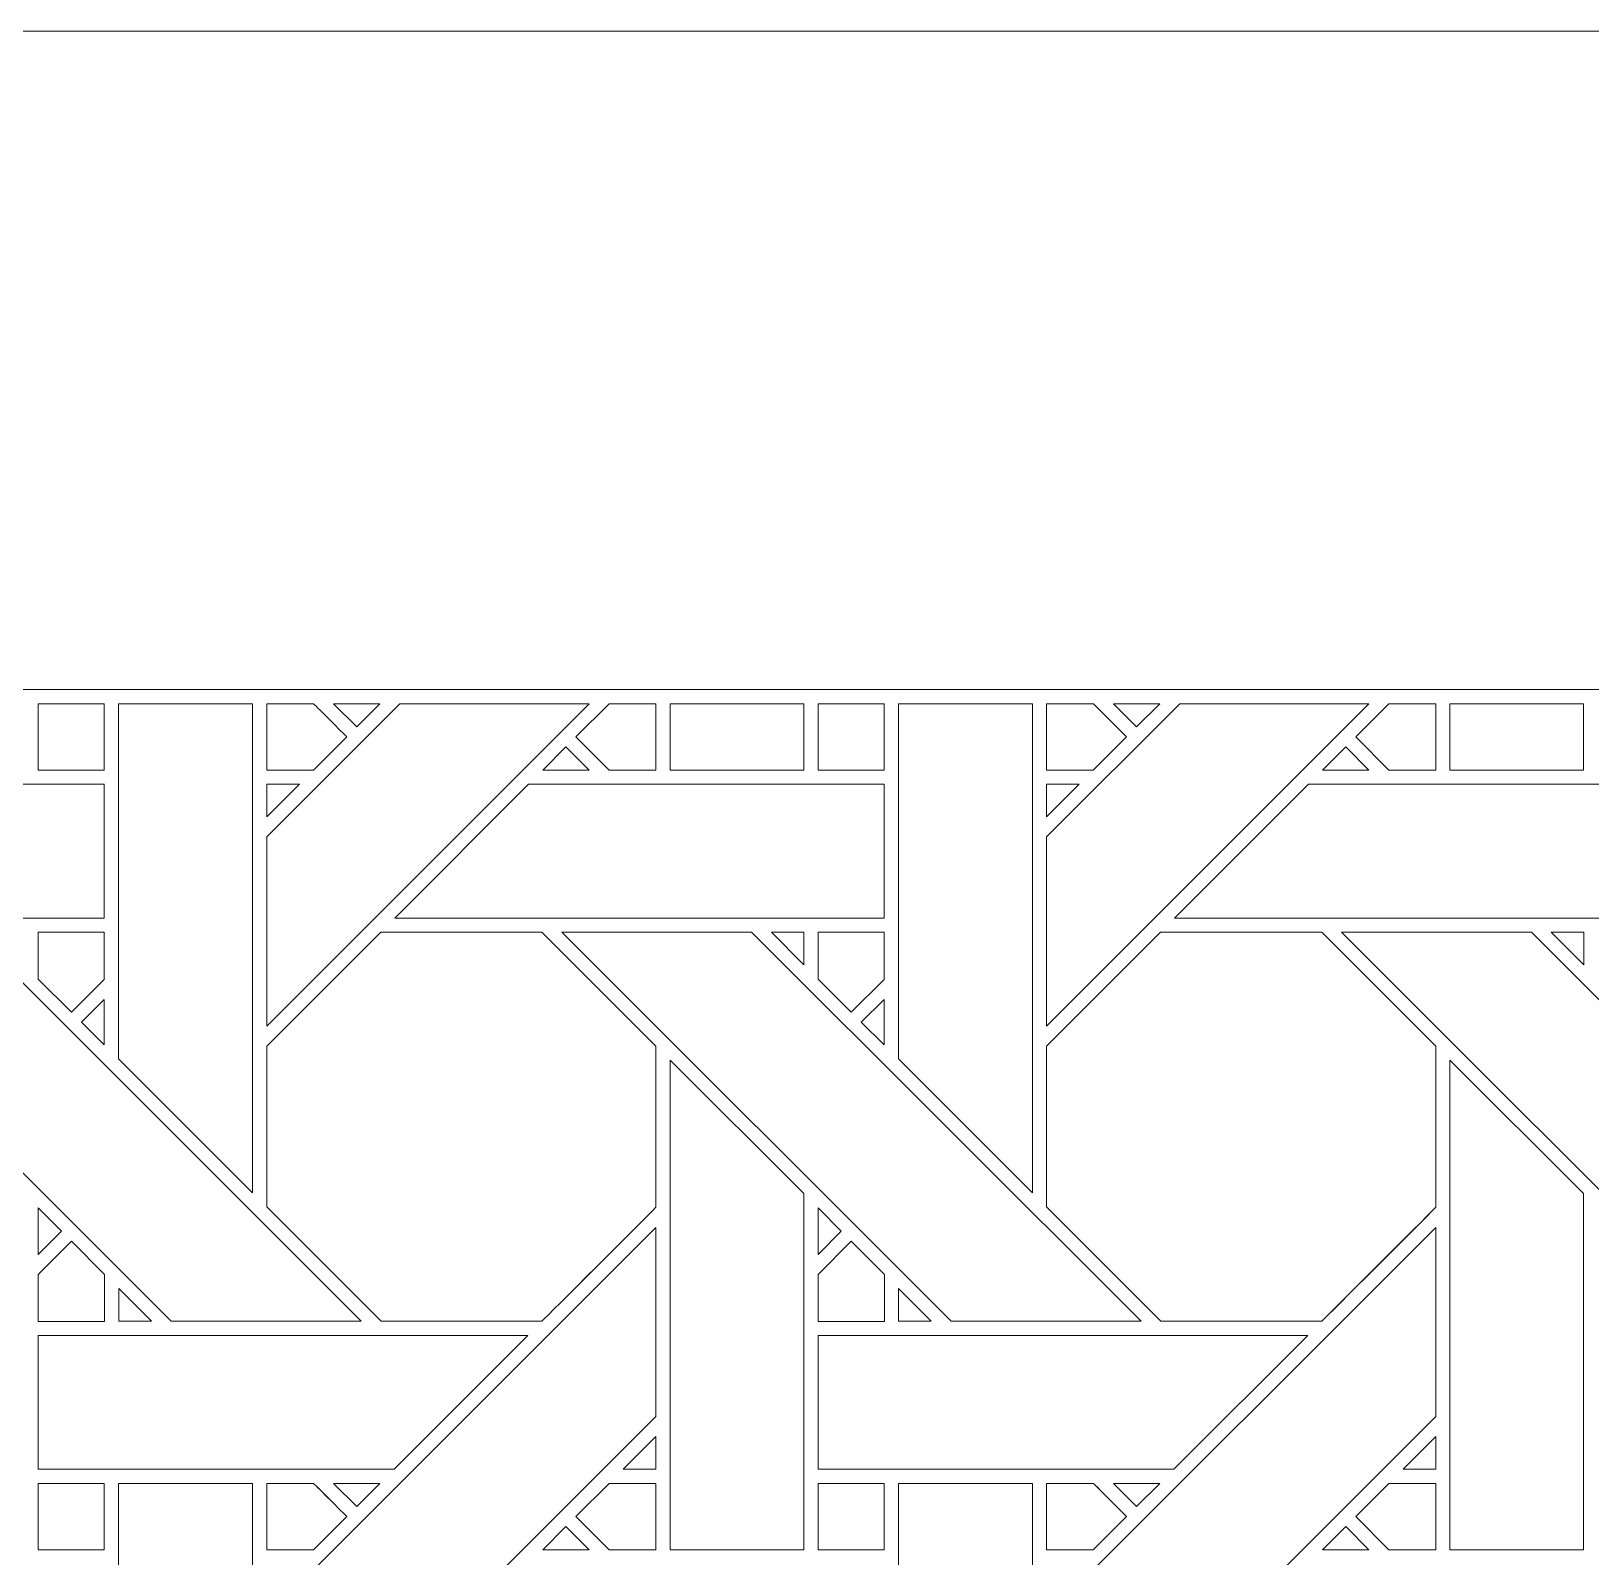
# Model space of a CAD drawing. Header units: inches. Extents: x 4.9 to 19.9, y 1.6 to 16.6.
# Drawn here: x 14.231 to 16.129, y 14.738 to 16.595 of the extents above; entities that cross this region are included whole.
import ezdxf

# ---------------------------------------------------------------- set-up
doc = ezdxf.new("R2010")
doc.units = ezdxf.units.IN
doc.header["$MEASUREMENT"] = 0
doc.layers.add('Design', color=7, linetype='Continuous', lineweight=0)

msp = doc.modelspace()

# ---------------------------------------------------------------- linework, layer by layer
at = {"layer": 'Design'}
for points, knots in [([(4.8829, 16.5948), (4.8829, 16.5948), (4.8829, 1.5948), (4.8829, 1.5948), (4.8829, 1.5948), (19.8829, 1.5948), (19.8829, 1.5948), (19.8829, 1.5948), (19.8829, 16.5948), (19.8829, 16.5948), (19.8829, 16.5948), (4.8829, 16.5948), (4.8829, 16.5948)], [0, 0, 0, 0, 1, 1, 1, 2, 2, 2, 3, 3, 3, 4, 4, 4, 4]), ([(5.684, 15.7937), (5.684, 15.7937), (5.684, 2.3959), (5.684, 2.3959), (5.684, 2.3959), (19.0818, 2.3959), (19.0818, 2.3959), (19.0818, 2.3959), (19.0818, 15.7937), (19.0818, 15.7937), (19.0818, 15.7937), (5.684, 15.7937), (5.684, 15.7937)], [0, 0, 0, 0, 1, 1, 1, 2, 2, 2, 3, 3, 3, 4, 4, 4, 4]), ([(14.3203, 15.6956), (14.3203, 15.6956), (14.24, 15.6956), (14.24, 15.6956), (14.24, 15.6956), (14.24, 15.7763), (14.24, 15.7763), (14.24, 15.7763), (14.3203, 15.7763), (14.3203, 15.7763), (14.3203, 15.7763), (14.3203, 15.6956), (14.3203, 15.6956)], [0, 0, 0, 0, 1, 1, 1, 2, 2, 2, 3, 3, 3, 4, 4, 4, 4]), ([(14.24, 15.7763), (14.24, 15.7763), (14.3203, 15.7763), (14.3203, 15.7763), (14.3203, 15.7763), (14.3203, 15.6956), (14.3203, 15.6956), (14.3203, 15.6956), (14.24, 15.6956), (14.24, 15.6956), (14.24, 15.6956), (14.24, 15.7763), (14.24, 15.7763)], [0, 0, 0, 0, 1, 1, 1, 2, 2, 2, 3, 3, 3, 4, 4, 4, 4]), ([(14.5007, 15.1812), (14.5007, 15.1812), (14.3378, 15.3441), (14.3378, 15.3441), (14.3378, 15.3441), (14.3378, 15.7763), (14.3378, 15.7763), (14.3378, 15.7763), (14.5007, 15.7763), (14.5007, 15.7763), (14.5007, 15.7763), (14.5007, 15.1812), (14.5007, 15.1812)], [0, 0, 0, 0, 1, 1, 1, 2, 2, 2, 3, 3, 3, 4, 4, 4, 4]), ([(14.575, 15.7763), (14.5802, 15.7711), (14.6108, 15.7404), (14.6153, 15.736), (14.6153, 15.736), (14.5748, 15.6956), (14.5748, 15.6956), (14.5748, 15.6956), (14.5179, 15.6956), (14.5179, 15.6956), (14.5179, 15.6956), (14.5179, 15.7763), (14.5179, 15.7763), (14.5179, 15.7763), (14.575, 15.7763), (14.575, 15.7763)], [0, 0, 0, 0, 1, 1, 1, 2, 2, 2, 3, 3, 3, 4, 4, 4, 5, 5, 5, 5]), ([(14.9101, 15.7763), (14.9101, 15.7763), (14.5179, 15.3841), (14.5179, 15.3841), (14.5179, 15.3841), (14.5179, 15.6142), (14.5179, 15.6142), (14.5179, 15.6142), (14.68, 15.7763), (14.68, 15.7763), (14.68, 15.7763), (14.9101, 15.7763), (14.9101, 15.7763)], [0, 0, 0, 0, 1, 1, 1, 2, 2, 2, 3, 3, 3, 4, 4, 4, 4]), ([(14.6153, 15.736), (14.6153, 15.736), (14.5748, 15.6956), (14.5748, 15.6956), (14.5748, 15.6956), (14.5179, 15.6956), (14.5179, 15.6956), (14.5179, 15.6956), (14.5179, 15.7763), (14.5179, 15.7763), (14.5179, 15.7763), (14.575, 15.7763), (14.575, 15.7763), (14.5802, 15.7711), (14.6108, 15.7404), (14.6153, 15.736)], [0, 0, 0, 0, 1, 1, 1, 2, 2, 2, 3, 3, 3, 4, 4, 4, 5, 5, 5, 5]), ([(14.6557, 15.7763), (14.6557, 15.7763), (14.6275, 15.7481), (14.6275, 15.7481), (14.6275, 15.7481), (14.5993, 15.7763), (14.5993, 15.7763), (14.5993, 15.7763), (14.6557, 15.7763), (14.6557, 15.7763)], [0, 0, 0, 0, 1, 1, 1, 2, 2, 2, 3, 3, 3, 3]), ([(14.9344, 15.6956), (14.9344, 15.6956), (14.8941, 15.7359), (14.8941, 15.7359), (14.8941, 15.7359), (14.9344, 15.7763), (14.9344, 15.7763), (14.9344, 15.7763), (14.9915, 15.7763), (14.9915, 15.7763), (14.9915, 15.7763), (14.9915, 15.6956), (14.9915, 15.6956), (14.9915, 15.6956), (14.9344, 15.6956), (14.9344, 15.6956)], [0, 0, 0, 0, 1, 1, 1, 2, 2, 2, 3, 3, 3, 4, 4, 4, 5, 5, 5, 5]), ([(14.9915, 15.6956), (14.9915, 15.6956), (14.9344, 15.6956), (14.9344, 15.6956), (14.9344, 15.6956), (14.8941, 15.7359), (14.8941, 15.7359), (14.8941, 15.7359), (14.9344, 15.7763), (14.9344, 15.7763), (14.9344, 15.7763), (14.9915, 15.7763), (14.9915, 15.7763), (14.9915, 15.7763), (14.9915, 15.6956), (14.9915, 15.6956)], [0, 0, 0, 0, 1, 1, 1, 2, 2, 2, 3, 3, 3, 4, 4, 4, 5, 5, 5, 5]), ([(15.1714, 15.7763), (15.1714, 15.7763), (15.1714, 15.6955), (15.1714, 15.6955), (15.1714, 15.6955), (15.0087, 15.6955), (15.0087, 15.6955), (15.0087, 15.6955), (15.0087, 15.7763), (15.0087, 15.7763), (15.0087, 15.7763), (15.1714, 15.7763), (15.1714, 15.7763)], [0, 0, 0, 0, 1, 1, 1, 2, 2, 2, 3, 3, 3, 4, 4, 4, 4]), ([(15.269, 15.6956), (15.269, 15.6956), (15.1887, 15.6956), (15.1887, 15.6956), (15.1887, 15.6956), (15.1887, 15.7763), (15.1887, 15.7763), (15.1887, 15.7763), (15.269, 15.7763), (15.269, 15.7763), (15.269, 15.7763), (15.269, 15.6956), (15.269, 15.6956)], [0, 0, 0, 0, 1, 1, 1, 2, 2, 2, 3, 3, 3, 4, 4, 4, 4]), ([(15.1887, 15.7763), (15.1887, 15.7763), (15.269, 15.7763), (15.269, 15.7763), (15.269, 15.7763), (15.269, 15.6956), (15.269, 15.6956), (15.269, 15.6956), (15.1887, 15.6956), (15.1887, 15.6956), (15.1887, 15.6956), (15.1887, 15.7763), (15.1887, 15.7763)], [0, 0, 0, 0, 1, 1, 1, 2, 2, 2, 3, 3, 3, 4, 4, 4, 4]), ([(15.2865, 15.7763), (15.2865, 15.7763), (15.4494, 15.7763), (15.4494, 15.7763), (15.4494, 15.7763), (15.4494, 15.1812), (15.4494, 15.1812), (15.4494, 15.1812), (15.2865, 15.3441), (15.2865, 15.3441), (15.2865, 15.3441), (15.2865, 15.7763), (15.2865, 15.7763)], [0, 0, 0, 0, 1, 1, 1, 2, 2, 2, 3, 3, 3, 4, 4, 4, 4]), ([(15.5237, 15.7763), (15.5289, 15.7711), (15.5596, 15.7404), (15.564, 15.736), (15.564, 15.736), (15.5236, 15.6956), (15.5236, 15.6956), (15.5236, 15.6956), (15.4666, 15.6956), (15.4666, 15.6956), (15.4666, 15.6956), (15.4666, 15.7763), (15.4666, 15.7763), (15.4666, 15.7763), (15.5237, 15.7763), (15.5237, 15.7763)], [0, 0, 0, 0, 1, 1, 1, 2, 2, 2, 3, 3, 3, 4, 4, 4, 5, 5, 5, 5]), ([(15.4666, 15.3841), (15.4666, 15.3841), (15.4666, 15.6142), (15.4666, 15.6142), (15.4666, 15.6142), (15.6287, 15.7763), (15.6287, 15.7763), (15.6287, 15.7763), (15.8588, 15.7763), (15.8588, 15.7763), (15.8588, 15.7763), (15.4666, 15.3841), (15.4666, 15.3841)], [0, 0, 0, 0, 1, 1, 1, 2, 2, 2, 3, 3, 3, 4, 4, 4, 4]), ([(15.5237, 15.7763), (15.5293, 15.7708), (15.564, 15.736), (15.564, 15.736), (15.564, 15.736), (15.5236, 15.6956), (15.5236, 15.6956), (15.5236, 15.6956), (15.4666, 15.6956), (15.4666, 15.6956), (15.4666, 15.6956), (15.4666, 15.7763), (15.4666, 15.7763), (15.4666, 15.7763), (15.5237, 15.7763), (15.5237, 15.7763)], [0, 0, 0, 0, 1, 1, 1, 2, 2, 2, 3, 3, 3, 4, 4, 4, 5, 5, 5, 5]), ([(15.6045, 15.7763), (15.6045, 15.7763), (15.5762, 15.7481), (15.5762, 15.7481), (15.5762, 15.7481), (15.548, 15.7763), (15.548, 15.7763), (15.548, 15.7763), (15.6045, 15.7763), (15.6045, 15.7763)], [0, 0, 0, 0, 1, 1, 1, 2, 2, 2, 3, 3, 3, 3]), ([(15.8832, 15.6956), (15.8832, 15.6956), (15.8428, 15.7359), (15.8428, 15.7359), (15.8428, 15.7359), (15.8832, 15.7763), (15.8832, 15.7763), (15.8832, 15.7763), (15.9403, 15.7763), (15.9403, 15.7763), (15.9403, 15.7763), (15.9403, 15.6956), (15.9403, 15.6956), (15.9403, 15.6956), (15.8832, 15.6956), (15.8832, 15.6956)], [0, 0, 0, 0, 1, 1, 1, 2, 2, 2, 3, 3, 3, 4, 4, 4, 5, 5, 5, 5]), ([(15.9403, 15.6956), (15.9403, 15.6956), (15.8832, 15.6956), (15.8832, 15.6956), (15.8832, 15.6956), (15.8428, 15.7359), (15.8428, 15.7359), (15.8428, 15.7359), (15.8832, 15.7763), (15.8832, 15.7763), (15.8832, 15.7763), (15.9403, 15.7763), (15.9403, 15.7763), (15.9403, 15.7763), (15.9403, 15.6956), (15.9403, 15.6956)], [0, 0, 0, 0, 1, 1, 1, 2, 2, 2, 3, 3, 3, 4, 4, 4, 5, 5, 5, 5]), ([(16.1201, 15.7763), (16.1201, 15.7763), (16.1201, 15.6955), (16.1201, 15.6955), (16.1201, 15.6955), (15.9574, 15.6955), (15.9574, 15.6955), (15.9574, 15.6955), (15.9574, 15.7763), (15.9574, 15.7763), (15.9574, 15.7763), (16.1201, 15.7763), (16.1201, 15.7763)], [0, 0, 0, 0, 1, 1, 1, 2, 2, 2, 3, 3, 3, 4, 4, 4, 4]), ([(14.8537, 15.6955), (14.8537, 15.6955), (14.8819, 15.7238), (14.8819, 15.7238), (14.8819, 15.7238), (14.9102, 15.6955), (14.9102, 15.6955), (14.9102, 15.6955), (14.8537, 15.6955), (14.8537, 15.6955)], [0, 0, 0, 0, 1, 1, 1, 2, 2, 2, 3, 3, 3, 3]), ([(15.8024, 15.6955), (15.8024, 15.6955), (15.8307, 15.7238), (15.8307, 15.7238), (15.8307, 15.7238), (15.8589, 15.6955), (15.8589, 15.6955), (15.8589, 15.6955), (15.8024, 15.6955), (15.8024, 15.6955)], [0, 0, 0, 0, 1, 1, 1, 2, 2, 2, 3, 3, 3, 3]), ([(14.3203, 15.6784), (14.3203, 15.6784), (14.3203, 15.5155), (14.3203, 15.5155), (14.3203, 15.5155), (13.725, 15.5155), (13.725, 15.5155), (13.725, 15.5155), (13.8878, 15.6784), (13.8878, 15.6784), (13.8878, 15.6784), (14.3203, 15.6784), (14.3203, 15.6784)], [0, 0, 0, 0, 1, 1, 1, 2, 2, 2, 3, 3, 3, 4, 4, 4, 4]), ([(14.5179, 15.6784), (14.5179, 15.6784), (14.5577, 15.6784), (14.5577, 15.6784), (14.5577, 15.6784), (14.5179, 15.6385), (14.5179, 15.6385), (14.5179, 15.6385), (14.5179, 15.6784), (14.5179, 15.6784)], [0, 0, 0, 0, 1, 1, 1, 2, 2, 2, 3, 3, 3, 3]), ([(15.269, 15.6784), (15.269, 15.6784), (15.269, 15.5155), (15.269, 15.5155), (15.269, 15.5155), (14.6737, 15.5155), (14.6737, 15.5155), (14.6737, 15.5155), (14.8365, 15.6784), (14.8365, 15.6784), (14.8365, 15.6784), (15.269, 15.6784), (15.269, 15.6784)], [0, 0, 0, 0, 1, 1, 1, 2, 2, 2, 3, 3, 3, 4, 4, 4, 4]), ([(15.5064, 15.6784), (15.5064, 15.6784), (15.4666, 15.6385), (15.4666, 15.6385), (15.4666, 15.6385), (15.4666, 15.6784), (15.4666, 15.6784), (15.4666, 15.6784), (15.5064, 15.6784), (15.5064, 15.6784)], [0, 0, 0, 0, 1, 1, 1, 2, 2, 2, 3, 3, 3, 3]), ([(16.2177, 15.6784), (16.2177, 15.6784), (16.2177, 15.5155), (16.2177, 15.5155), (16.2177, 15.5155), (15.6224, 15.5155), (15.6224, 15.5155), (15.6224, 15.5155), (15.7853, 15.6784), (15.7853, 15.6784), (15.7853, 15.6784), (16.2177, 15.6784), (16.2177, 15.6784)], [0, 0, 0, 0, 1, 1, 1, 2, 2, 2, 3, 3, 3, 4, 4, 4, 4]), ([(14.6329, 15.0248), (14.6329, 15.0248), (14.4018, 15.0248), (14.4018, 15.0248), (14.4018, 15.0248), (13.9283, 15.4984), (13.9283, 15.4984), (13.9283, 15.4984), (14.1592, 15.4984), (14.1592, 15.4984), (14.1592, 15.4984), (14.6329, 15.0248), (14.6329, 15.0248)], [0, 0, 0, 0, 1, 1, 1, 2, 2, 2, 3, 3, 3, 4, 4, 4, 4]), ([(14.24, 15.4413), (14.24, 15.4413), (14.24, 15.4985), (14.24, 15.4985), (14.24, 15.4985), (14.3203, 15.4985), (14.3203, 15.4985), (14.3203, 15.4985), (14.3203, 15.4409), (14.3203, 15.4409), (14.3203, 15.4409), (14.2803, 15.4009), (14.2803, 15.4009), (14.2803, 15.4009), (14.24, 15.4413), (14.24, 15.4413)], [0, 0, 0, 0, 1, 1, 1, 2, 2, 2, 3, 3, 3, 4, 4, 4, 5, 5, 5, 5]), ([(14.2803, 15.4009), (14.2803, 15.4009), (14.24, 15.4413), (14.24, 15.4413), (14.24, 15.4413), (14.24, 15.4985), (14.24, 15.4985), (14.24, 15.4985), (14.3203, 15.4985), (14.3203, 15.4985), (14.3203, 15.4985), (14.3203, 15.4409), (14.3203, 15.4409), (14.3203, 15.4409), (14.2803, 15.4009), (14.2803, 15.4009)], [0, 0, 0, 0, 1, 1, 1, 2, 2, 2, 3, 3, 3, 4, 4, 4, 5, 5, 5, 5]), ([(14.8528, 15.4985), (14.8528, 15.4985), (14.9915, 15.3597), (14.9915, 15.3597), (14.9915, 15.3597), (14.9915, 15.1635), (14.9915, 15.1635), (14.9737, 15.1456), (14.8618, 15.0339), (14.8528, 15.0248), (14.8528, 15.0248), (14.6571, 15.0248), (14.6571, 15.0248), (14.6571, 15.0248), (14.5179, 15.1641), (14.5179, 15.1641), (14.5179, 15.1641), (14.5179, 15.3597), (14.5179, 15.3597), (14.5179, 15.3597), (14.6566, 15.4985), (14.6566, 15.4985), (14.6566, 15.4985), (14.8528, 15.4985), (14.8528, 15.4985)], [0, 0, 0, 0, 1, 1, 1, 2, 2, 2, 3, 3, 3, 4, 4, 4, 5, 5, 5, 6, 6, 6, 7, 7, 7, 8, 8, 8, 8]), ([(14.8528, 15.4985), (14.8528, 15.4985), (14.9915, 15.3597), (14.9915, 15.3597), (14.9915, 15.3597), (14.9915, 15.1635), (14.9915, 15.1635), (14.9736, 15.1455), (14.8617, 15.0338), (14.8528, 15.0248), (14.8528, 15.0248), (14.6571, 15.0248), (14.6571, 15.0248), (14.6571, 15.0248), (14.5179, 15.1641), (14.5179, 15.1641), (14.5179, 15.1641), (14.5179, 15.3597), (14.5179, 15.3597), (14.5179, 15.3597), (14.6566, 15.4985), (14.6566, 15.4985), (14.6566, 15.4985), (14.8528, 15.4985), (14.8528, 15.4985)], [0, 0, 0, 0, 1, 1, 1, 2, 2, 2, 3, 3, 3, 4, 4, 4, 5, 5, 5, 6, 6, 6, 7, 7, 7, 8, 8, 8, 8]), ([(15.5816, 15.0248), (15.5816, 15.0248), (15.3505, 15.0248), (15.3505, 15.0248), (15.3505, 15.0248), (14.877, 15.4984), (14.877, 15.4984), (14.877, 15.4984), (15.1079, 15.4984), (15.1079, 15.4984), (15.1079, 15.4984), (15.5816, 15.0248), (15.5816, 15.0248)], [0, 0, 0, 0, 1, 1, 1, 2, 2, 2, 3, 3, 3, 4, 4, 4, 4]), ([(15.1321, 15.4984), (15.1321, 15.4984), (15.1715, 15.4984), (15.1715, 15.4984), (15.1715, 15.4984), (15.1715, 15.4586), (15.1715, 15.4586), (15.1715, 15.4586), (15.1321, 15.4984), (15.1321, 15.4984)], [0, 0, 0, 0, 1, 1, 1, 2, 2, 2, 3, 3, 3, 3]), ([(15.1887, 15.4413), (15.1887, 15.4413), (15.1887, 15.4985), (15.1887, 15.4985), (15.1887, 15.4985), (15.269, 15.4985), (15.269, 15.4985), (15.269, 15.4985), (15.269, 15.4409), (15.269, 15.4409), (15.269, 15.4409), (15.2291, 15.4009), (15.2291, 15.4009), (15.2291, 15.4009), (15.1887, 15.4413), (15.1887, 15.4413)], [0, 0, 0, 0, 1, 1, 1, 2, 2, 2, 3, 3, 3, 4, 4, 4, 5, 5, 5, 5]), ([(15.2291, 15.4009), (15.2291, 15.4009), (15.1887, 15.4413), (15.1887, 15.4413), (15.1887, 15.4413), (15.1887, 15.4985), (15.1887, 15.4985), (15.1887, 15.4985), (15.269, 15.4985), (15.269, 15.4985), (15.269, 15.4985), (15.269, 15.4409), (15.269, 15.4409), (15.269, 15.4409), (15.2291, 15.4009), (15.2291, 15.4009)], [0, 0, 0, 0, 1, 1, 1, 2, 2, 2, 3, 3, 3, 4, 4, 4, 5, 5, 5, 5]), ([(15.8015, 15.4985), (15.8015, 15.4985), (15.9403, 15.3597), (15.9403, 15.3597), (15.9403, 15.3597), (15.9403, 15.1635), (15.9403, 15.1635), (15.9225, 15.1456), (15.8105, 15.0339), (15.8016, 15.0248), (15.8016, 15.0248), (15.6058, 15.0248), (15.6058, 15.0248), (15.6058, 15.0248), (15.4666, 15.1641), (15.4666, 15.1641), (15.4666, 15.1641), (15.4666, 15.3597), (15.4666, 15.3597), (15.4666, 15.3597), (15.6053, 15.4985), (15.6053, 15.4985), (15.6053, 15.4985), (15.8015, 15.4985), (15.8015, 15.4985)], [0, 0, 0, 0, 1, 1, 1, 2, 2, 2, 3, 3, 3, 4, 4, 4, 5, 5, 5, 6, 6, 6, 7, 7, 7, 8, 8, 8, 8]), ([(15.9403, 15.3597), (15.9403, 15.3597), (15.9403, 15.1635), (15.9403, 15.1635), (15.9223, 15.1454), (15.8104, 15.0337), (15.8016, 15.0248), (15.8016, 15.0248), (15.6058, 15.0248), (15.6058, 15.0248), (15.6058, 15.0248), (15.4666, 15.1641), (15.4666, 15.1641), (15.4666, 15.1641), (15.4666, 15.3597), (15.4666, 15.3597), (15.4666, 15.3597), (15.6053, 15.4985), (15.6053, 15.4985), (15.6053, 15.4985), (15.8015, 15.4985), (15.8015, 15.4985), (15.8015, 15.4985), (15.9403, 15.3597), (15.9403, 15.3597)], [0, 0, 0, 0, 1, 1, 1, 2, 2, 2, 3, 3, 3, 4, 4, 4, 5, 5, 5, 6, 6, 6, 7, 7, 7, 8, 8, 8, 8]), ([(16.5303, 15.0248), (16.5303, 15.0248), (16.2993, 15.0248), (16.2993, 15.0248), (16.2993, 15.0248), (15.8257, 15.4984), (15.8257, 15.4984), (15.8257, 15.4984), (16.0567, 15.4984), (16.0567, 15.4984), (16.0567, 15.4984), (16.5303, 15.0248), (16.5303, 15.0248)], [0, 0, 0, 0, 1, 1, 1, 2, 2, 2, 3, 3, 3, 4, 4, 4, 4]), ([(16.0808, 15.4984), (16.0808, 15.4984), (16.1202, 15.4984), (16.1202, 15.4984), (16.1202, 15.4984), (16.1202, 15.4586), (16.1202, 15.4586), (16.1202, 15.4586), (16.0808, 15.4984), (16.0808, 15.4984)], [0, 0, 0, 0, 1, 1, 1, 2, 2, 2, 3, 3, 3, 3]), ([(14.3203, 15.4166), (14.3203, 15.4166), (14.3203, 15.3614), (14.3203, 15.3614), (14.3203, 15.3614), (14.2925, 15.3888), (14.2925, 15.3888), (14.2925, 15.3888), (14.3203, 15.4166), (14.3203, 15.4166)], [0, 0, 0, 0, 1, 1, 1, 2, 2, 2, 3, 3, 3, 3]), ([(15.269, 15.4166), (15.269, 15.4166), (15.269, 15.3614), (15.269, 15.3614), (15.269, 15.3614), (15.2412, 15.3888), (15.2412, 15.3888), (15.2412, 15.3888), (15.269, 15.4166), (15.269, 15.4166)], [0, 0, 0, 0, 1, 1, 1, 2, 2, 2, 3, 3, 3, 3]), ([(15.0087, 14.7468), (15.0087, 14.7468), (15.0087, 15.3426), (15.0087, 15.3426), (15.0087, 15.3426), (15.1714, 15.1805), (15.1714, 15.1805), (15.1714, 15.1805), (15.1714, 14.7468), (15.1714, 14.7468), (15.1714, 14.7468), (15.0087, 14.7468), (15.0087, 14.7468)], [0, 0, 0, 0, 1, 1, 1, 2, 2, 2, 3, 3, 3, 4, 4, 4, 4]), ([(15.9574, 14.7468), (15.9574, 14.7468), (15.9574, 15.3426), (15.9574, 15.3426), (15.9574, 15.3426), (16.1201, 15.1805), (16.1201, 15.1805), (16.1201, 15.1805), (16.1201, 14.7468), (16.1201, 14.7468), (16.1201, 14.7468), (15.9574, 14.7468), (15.9574, 14.7468)], [0, 0, 0, 0, 1, 1, 1, 2, 2, 2, 3, 3, 3, 4, 4, 4, 4]), ([(14.24, 15.1062), (14.24, 15.1062), (14.24, 15.163), (14.24, 15.163), (14.24, 15.163), (14.2682, 15.1344), (14.2682, 15.1344), (14.2682, 15.1344), (14.24, 15.1062), (14.24, 15.1062)], [0, 0, 0, 0, 1, 1, 1, 2, 2, 2, 3, 3, 3, 3]), ([(15.1887, 15.1062), (15.1887, 15.1062), (15.1887, 15.163), (15.1887, 15.163), (15.1887, 15.163), (15.2169, 15.1344), (15.2169, 15.1344), (15.2169, 15.1344), (15.1887, 15.1062), (15.1887, 15.1062)], [0, 0, 0, 0, 1, 1, 1, 2, 2, 2, 3, 3, 3, 3]), ([(14.9915, 14.909), (14.9915, 14.909), (14.5179, 14.4354), (14.5179, 14.4354), (14.5179, 14.4354), (14.5179, 14.6655), (14.5179, 14.6655), (14.5179, 14.6655), (14.9915, 15.1391), (14.9915, 15.1391), (14.9915, 15.1391), (14.9915, 14.909), (14.9915, 14.909)], [0, 0, 0, 0, 1, 1, 1, 2, 2, 2, 3, 3, 3, 4, 4, 4, 4]), ([(15.9403, 14.909), (15.9403, 14.909), (15.4666, 14.4354), (15.4666, 14.4354), (15.4666, 14.4354), (15.4666, 14.6655), (15.4666, 14.6655), (15.4666, 14.6655), (15.9403, 15.1391), (15.9403, 15.1391), (15.9403, 15.1391), (15.9403, 14.909), (15.9403, 14.909)], [0, 0, 0, 0, 1, 1, 1, 2, 2, 2, 3, 3, 3, 4, 4, 4, 4]), ([(14.24, 15.0246), (14.24, 15.0246), (14.24, 15.0819), (14.24, 15.0819), (14.24, 15.0819), (14.2803, 15.1222), (14.2803, 15.1222), (14.2803, 15.1222), (14.3207, 15.0819), (14.3207, 15.0819), (14.3207, 15.0819), (14.3207, 15.0246), (14.3207, 15.0246), (14.3207, 15.0246), (14.24, 15.0246), (14.24, 15.0246)], [0, 0, 0, 0, 1, 1, 1, 2, 2, 2, 3, 3, 3, 4, 4, 4, 5, 5, 5, 5]), ([(14.2803, 15.1222), (14.2803, 15.1222), (14.3207, 15.0819), (14.3207, 15.0819), (14.3207, 15.0819), (14.3207, 15.0246), (14.3207, 15.0246), (14.3207, 15.0246), (14.24, 15.0246), (14.24, 15.0246), (14.24, 15.0246), (14.24, 15.0819), (14.24, 15.0819), (14.24, 15.0819), (14.2803, 15.1222), (14.2803, 15.1222)], [0, 0, 0, 0, 1, 1, 1, 2, 2, 2, 3, 3, 3, 4, 4, 4, 5, 5, 5, 5]), ([(15.1887, 15.0246), (15.1887, 15.0246), (15.1887, 15.0819), (15.1887, 15.0819), (15.1887, 15.0819), (15.2291, 15.1222), (15.2291, 15.1222), (15.2291, 15.1222), (15.2694, 15.0819), (15.2694, 15.0819), (15.2694, 15.0819), (15.2694, 15.0246), (15.2694, 15.0246), (15.2694, 15.0246), (15.1887, 15.0246), (15.1887, 15.0246)], [0, 0, 0, 0, 1, 1, 1, 2, 2, 2, 3, 3, 3, 4, 4, 4, 5, 5, 5, 5]), ([(15.2291, 15.1222), (15.2291, 15.1222), (15.2694, 15.0819), (15.2694, 15.0819), (15.2694, 15.0819), (15.2694, 15.0246), (15.2694, 15.0246), (15.2694, 15.0246), (15.1887, 15.0246), (15.1887, 15.0246), (15.1887, 15.0246), (15.1887, 15.0819), (15.1887, 15.0819), (15.1887, 15.0819), (15.2291, 15.1222), (15.2291, 15.1222)], [0, 0, 0, 0, 1, 1, 1, 2, 2, 2, 3, 3, 3, 4, 4, 4, 5, 5, 5, 5]), ([(14.3379, 15.0248), (14.3379, 15.0248), (14.3379, 15.0646), (14.3379, 15.0646), (14.3379, 15.0646), (14.3776, 15.0248), (14.3776, 15.0248), (14.3776, 15.0248), (14.3379, 15.0248), (14.3379, 15.0248)], [0, 0, 0, 0, 1, 1, 1, 2, 2, 2, 3, 3, 3, 3]), ([(15.2866, 15.0248), (15.2866, 15.0248), (15.2866, 15.0646), (15.2866, 15.0646), (15.2866, 15.0646), (15.3264, 15.0248), (15.3264, 15.0248), (15.3264, 15.0248), (15.2866, 15.0248), (15.2866, 15.0248)], [0, 0, 0, 0, 1, 1, 1, 2, 2, 2, 3, 3, 3, 3]), ([(14.8357, 15.0075), (14.8357, 15.0075), (14.673, 14.8448), (14.673, 14.8448), (14.673, 14.8448), (14.24, 14.8448), (14.24, 14.8448), (14.24, 14.8448), (14.24, 15.0075), (14.24, 15.0075), (14.24, 15.0075), (14.8357, 15.0075), (14.8357, 15.0075)], [0, 0, 0, 0, 1, 1, 1, 2, 2, 2, 3, 3, 3, 4, 4, 4, 4]), ([(15.7844, 15.0075), (15.7844, 15.0075), (15.6217, 14.8448), (15.6217, 14.8448), (15.6217, 14.8448), (15.1887, 14.8448), (15.1887, 14.8448), (15.1887, 14.8448), (15.1887, 15.0075), (15.1887, 15.0075), (15.1887, 15.0075), (15.7844, 15.0075), (15.7844, 15.0075)], [0, 0, 0, 0, 1, 1, 1, 2, 2, 2, 3, 3, 3, 4, 4, 4, 4]), ([(14.9517, 14.8449), (14.9517, 14.8449), (14.9915, 14.8846), (14.9915, 14.8846), (14.9915, 14.8846), (14.9915, 14.8449), (14.9915, 14.8449), (14.9915, 14.8449), (14.9517, 14.8449), (14.9517, 14.8449)], [0, 0, 0, 0, 1, 1, 1, 2, 2, 2, 3, 3, 3, 3]), ([(15.9005, 14.8449), (15.9005, 14.8449), (15.9403, 14.8846), (15.9403, 14.8846), (15.9403, 14.8846), (15.9403, 14.8449), (15.9403, 14.8449), (15.9403, 14.8449), (15.9005, 14.8449), (15.9005, 14.8449)], [0, 0, 0, 0, 1, 1, 1, 2, 2, 2, 3, 3, 3, 3]), ([(14.24, 14.8276), (14.24, 14.8276), (14.3203, 14.8276), (14.3203, 14.8276), (14.3203, 14.8276), (14.3203, 14.7468), (14.3203, 14.7468), (14.3203, 14.7468), (14.24, 14.7468), (14.24, 14.7468), (14.24, 14.7468), (14.24, 14.8276), (14.24, 14.8276)], [0, 0, 0, 0, 1, 1, 1, 2, 2, 2, 3, 3, 3, 4, 4, 4, 4]), ([(14.24, 14.7468), (14.24, 14.7468), (14.24, 14.8276), (14.24, 14.8276), (14.24, 14.8276), (14.3203, 14.8276), (14.3203, 14.8276), (14.3203, 14.8276), (14.3203, 14.7468), (14.3203, 14.7468), (14.3203, 14.7468), (14.24, 14.7468), (14.24, 14.7468)], [0, 0, 0, 0, 1, 1, 1, 2, 2, 2, 3, 3, 3, 4, 4, 4, 4]), ([(14.3378, 14.3954), (14.3378, 14.3954), (14.3378, 14.8276), (14.3378, 14.8276), (14.3378, 14.8276), (14.5007, 14.8276), (14.5007, 14.8276), (14.5007, 14.8276), (14.5007, 14.2324), (14.5007, 14.2324), (14.5007, 14.2324), (14.3378, 14.3954), (14.3378, 14.3954)], [0, 0, 0, 0, 1, 1, 1, 2, 2, 2, 3, 3, 3, 4, 4, 4, 4]), ([(14.5749, 14.8276), (14.5801, 14.8225), (14.6108, 14.7917), (14.6153, 14.7873), (14.6153, 14.7873), (14.5748, 14.7468), (14.5748, 14.7468), (14.5748, 14.7468), (14.5179, 14.7468), (14.5179, 14.7468), (14.5179, 14.7468), (14.5179, 14.8276), (14.5179, 14.8276), (14.5179, 14.8276), (14.5749, 14.8276), (14.5749, 14.8276)], [0, 0, 0, 0, 1, 1, 1, 2, 2, 2, 3, 3, 3, 4, 4, 4, 5, 5, 5, 5]), ([(14.6153, 14.7873), (14.6153, 14.7873), (14.5748, 14.7468), (14.5748, 14.7468), (14.5748, 14.7468), (14.5179, 14.7468), (14.5179, 14.7468), (14.5179, 14.7468), (14.5179, 14.8276), (14.5179, 14.8276), (14.5179, 14.8276), (14.5749, 14.8276), (14.5749, 14.8276), (14.5802, 14.8224), (14.6109, 14.7916), (14.6153, 14.7873)], [0, 0, 0, 0, 1, 1, 1, 2, 2, 2, 3, 3, 3, 4, 4, 4, 5, 5, 5, 5]), ([(14.5993, 14.8276), (14.5993, 14.8276), (14.6557, 14.8276), (14.6557, 14.8276), (14.6557, 14.8276), (14.6275, 14.7994), (14.6275, 14.7994), (14.6275, 14.7994), (14.5993, 14.8276), (14.5993, 14.8276)], [0, 0, 0, 0, 1, 1, 1, 2, 2, 2, 3, 3, 3, 3]), ([(14.9344, 14.7468), (14.9344, 14.7468), (14.8941, 14.7872), (14.8941, 14.7872), (14.8941, 14.7872), (14.9345, 14.8276), (14.9345, 14.8276), (14.9345, 14.8276), (14.9915, 14.8276), (14.9915, 14.8276), (14.9915, 14.8276), (14.9915, 14.7468), (14.9915, 14.7468), (14.9915, 14.7468), (14.9344, 14.7468), (14.9344, 14.7468)], [0, 0, 0, 0, 1, 1, 1, 2, 2, 2, 3, 3, 3, 4, 4, 4, 5, 5, 5, 5]), ([(14.9915, 14.8276), (14.9915, 14.8276), (14.9915, 14.7468), (14.9915, 14.7468), (14.9915, 14.7468), (14.9344, 14.7468), (14.9344, 14.7468), (14.9344, 14.7468), (14.8941, 14.7872), (14.8941, 14.7872), (14.8941, 14.7872), (14.9345, 14.8276), (14.9345, 14.8276), (14.9345, 14.8276), (14.9915, 14.8276), (14.9915, 14.8276)], [0, 0, 0, 0, 1, 1, 1, 2, 2, 2, 3, 3, 3, 4, 4, 4, 5, 5, 5, 5]), ([(15.1887, 14.8276), (15.1887, 14.8276), (15.269, 14.8276), (15.269, 14.8276), (15.269, 14.8276), (15.269, 14.7468), (15.269, 14.7468), (15.269, 14.7468), (15.1887, 14.7468), (15.1887, 14.7468), (15.1887, 14.7468), (15.1887, 14.8276), (15.1887, 14.8276)], [0, 0, 0, 0, 1, 1, 1, 2, 2, 2, 3, 3, 3, 4, 4, 4, 4]), ([(15.1887, 14.7468), (15.1887, 14.7468), (15.1887, 14.8276), (15.1887, 14.8276), (15.1887, 14.8276), (15.269, 14.8276), (15.269, 14.8276), (15.269, 14.8276), (15.269, 14.7468), (15.269, 14.7468), (15.269, 14.7468), (15.1887, 14.7468), (15.1887, 14.7468)], [0, 0, 0, 0, 1, 1, 1, 2, 2, 2, 3, 3, 3, 4, 4, 4, 4]), ([(15.2865, 14.3954), (15.2865, 14.3954), (15.2865, 14.8276), (15.2865, 14.8276), (15.2865, 14.8276), (15.4494, 14.8276), (15.4494, 14.8276), (15.4494, 14.8276), (15.4494, 14.2324), (15.4494, 14.2324), (15.4494, 14.2324), (15.2865, 14.3954), (15.2865, 14.3954)], [0, 0, 0, 0, 1, 1, 1, 2, 2, 2, 3, 3, 3, 4, 4, 4, 4]), ([(15.5237, 14.8276), (15.5288, 14.8225), (15.5596, 14.7917), (15.564, 14.7873), (15.564, 14.7873), (15.5236, 14.7468), (15.5236, 14.7468), (15.5236, 14.7468), (15.4666, 14.7468), (15.4666, 14.7468), (15.4666, 14.7468), (15.4666, 14.8276), (15.4666, 14.8276), (15.4666, 14.8276), (15.5237, 14.8276), (15.5237, 14.8276)], [0, 0, 0, 0, 1, 1, 1, 2, 2, 2, 3, 3, 3, 4, 4, 4, 5, 5, 5, 5]), ([(15.564, 14.7873), (15.564, 14.7873), (15.5236, 14.7468), (15.5236, 14.7468), (15.5236, 14.7468), (15.4666, 14.7468), (15.4666, 14.7468), (15.4666, 14.7468), (15.4666, 14.8276), (15.4666, 14.8276), (15.4666, 14.8276), (15.5237, 14.8276), (15.5237, 14.8276), (15.5289, 14.8224), (15.5597, 14.7916), (15.564, 14.7873)], [0, 0, 0, 0, 1, 1, 1, 2, 2, 2, 3, 3, 3, 4, 4, 4, 5, 5, 5, 5]), ([(15.548, 14.8276), (15.548, 14.8276), (15.6045, 14.8276), (15.6045, 14.8276), (15.6045, 14.8276), (15.5762, 14.7994), (15.5762, 14.7994), (15.5762, 14.7994), (15.548, 14.8276), (15.548, 14.8276)], [0, 0, 0, 0, 1, 1, 1, 2, 2, 2, 3, 3, 3, 3]), ([(15.8832, 14.7468), (15.8832, 14.7468), (15.8428, 14.7872), (15.8428, 14.7872), (15.8428, 14.7872), (15.8832, 14.8276), (15.8832, 14.8276), (15.8832, 14.8276), (15.9403, 14.8276), (15.9403, 14.8276), (15.9403, 14.8276), (15.9403, 14.7468), (15.9403, 14.7468), (15.9403, 14.7468), (15.8832, 14.7468), (15.8832, 14.7468)], [0, 0, 0, 0, 1, 1, 1, 2, 2, 2, 3, 3, 3, 4, 4, 4, 5, 5, 5, 5]), ([(15.9403, 14.7468), (15.9403, 14.7468), (15.8832, 14.7468), (15.8832, 14.7468), (15.8832, 14.7468), (15.8428, 14.7872), (15.8428, 14.7872), (15.8428, 14.7872), (15.8832, 14.8276), (15.8832, 14.8276), (15.8832, 14.8276), (15.9403, 14.8276), (15.9403, 14.8276), (15.9403, 14.8276), (15.9403, 14.7468), (15.9403, 14.7468)], [0, 0, 0, 0, 1, 1, 1, 2, 2, 2, 3, 3, 3, 4, 4, 4, 5, 5, 5, 5]), ([(14.9102, 14.7468), (14.9102, 14.7468), (14.8537, 14.7468), (14.8537, 14.7468), (14.8537, 14.7468), (14.8819, 14.775), (14.8819, 14.775), (14.8819, 14.775), (14.9102, 14.7468), (14.9102, 14.7468)], [0, 0, 0, 0, 1, 1, 1, 2, 2, 2, 3, 3, 3, 3]), ([(15.8024, 14.7468), (15.8024, 14.7468), (15.8307, 14.775), (15.8307, 14.775), (15.8307, 14.775), (15.8589, 14.7468), (15.8589, 14.7468), (15.8589, 14.7468), (15.8024, 14.7468), (15.8024, 14.7468)], [0, 0, 0, 0, 1, 1, 1, 2, 2, 2, 3, 3, 3, 3])]:
    msp.add_open_spline(points, degree=3, knots=knots, dxfattribs=at)

doc.saveas('drawing.dxf')
